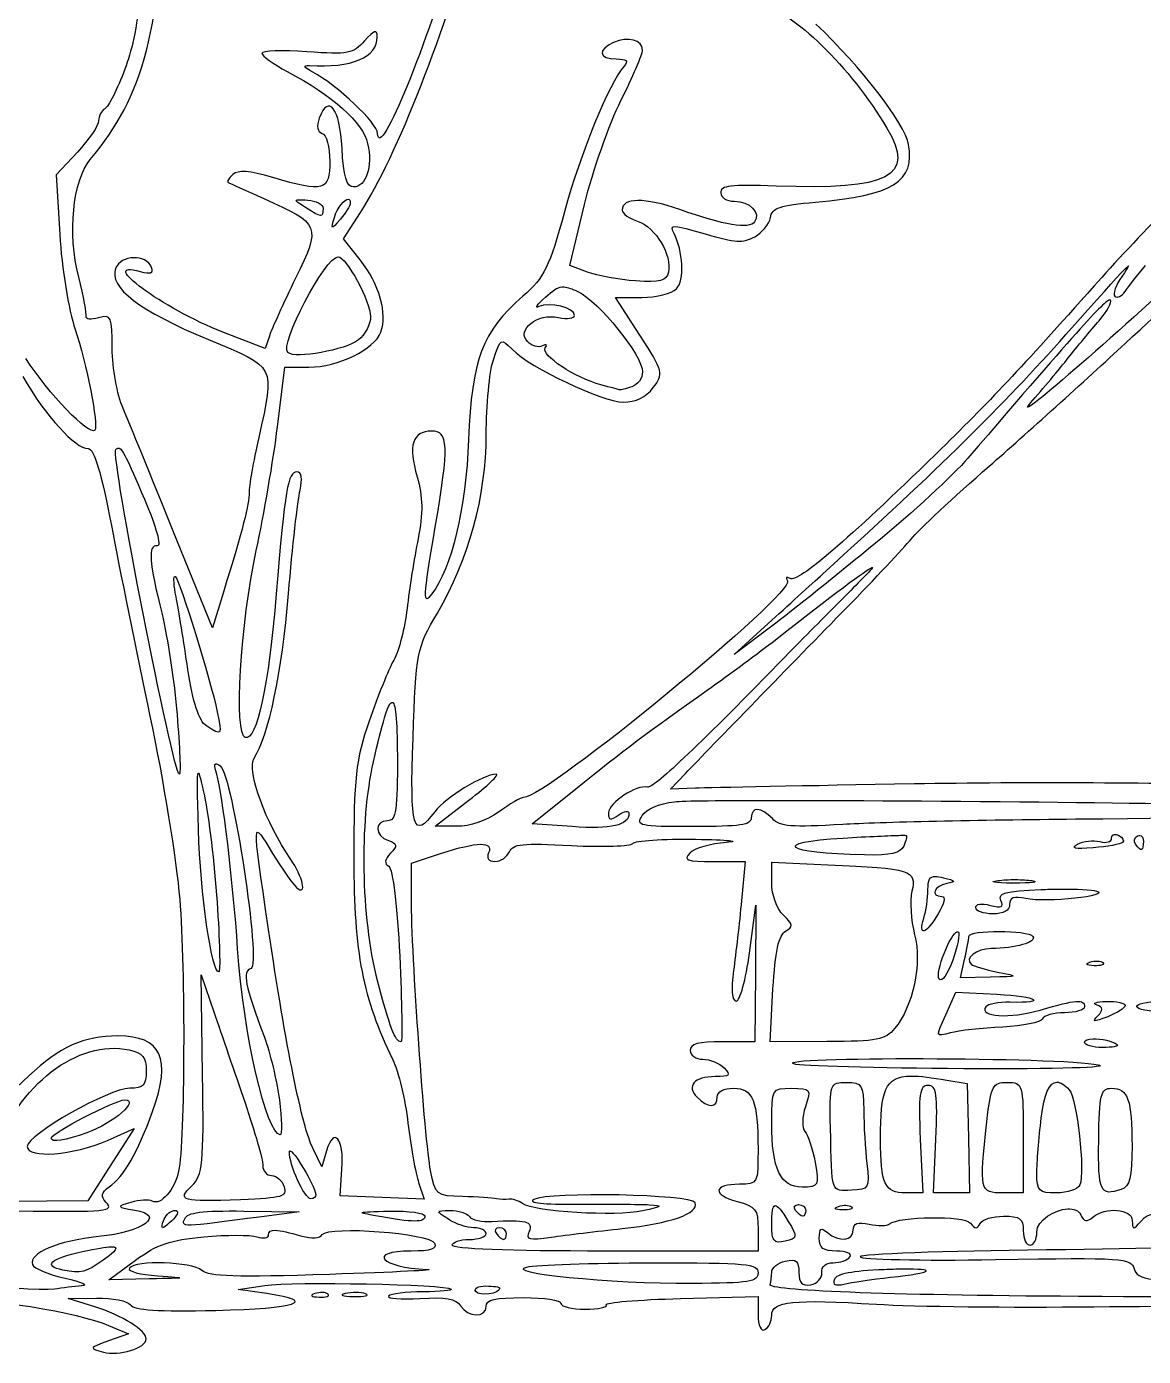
# Model space of a CAD drawing. Extents: x 26 to 243, y 4 to 296.
# Drawn here: x 66.2 to 111.6, y 50.8 to 104.9 of the extents above; entities that cross this region are included whole.
import ezdxf

# ---------------------------------------------------------------- set-up
doc = ezdxf.new("R2010")
doc.units = 0
doc.layers.add('Layer_1', color=7, linetype='CONTINUOUS')

msp = doc.modelspace()

# ---------------------------------------------------------------- linework, layer by layer
at = {"layer": 'Layer_1', "color": 7}
for points in [[(68.235491, 99.751223), (67.369532, 98.829593), (67.518359, 96.395426)], [(77.262191, 97.81315), (77.262191, 97.81315)], [(79.253182, 97.833546), (79.253182, 97.833546)], [(88.985437, 94.870763), (88.263346, 95.144166), (88.863619, 97.626841)], [(79.738251, 95.36851), (79.053092, 96.231715), (79.744866, 97.291149)], [(78.842526, 95.496393), (78.842526, 95.496393)], [(87.949704, 94.271594), (87.949704, 94.271594)], [(91.115885, 92.30155), (90.125352, 93.843299), (91.191952, 93.843299)], [(76.043454, 92.26958), (75.875885, 91.759703), (74.151685, 92.431085)], [(76.373632, 88.581398), (76.667981, 91.005642), (77.654105, 91.006193)], [(69.905674, 87.715989), (69.905674, 87.715989)], [(74.178693, 81.859878), (73.731659, 80.399709), (72.13589, 84.342553)], [(100.551036, 82.85868), (100.551036, 82.85868)], [(72.19046, 82.496532), (72.19046, 82.496532)], [(96.473699, 80.470264), (94.953447, 79.318225), (96.335342, 80.581059)], [(81.023133, 77.375192), (81.023133, 77.375192)], [(73.861744, 74.882044), (73.861744, 74.882044)], [(73.147922, 74.493988), (73.147922, 74.493988)], [(93.375869, 73.883243), (92.35116, 73.848515), (92.961353, 74.481861)], [(88.357603, 72.322201), (86.738133, 72.441815), (88.502022, 73.860642)], [(83.665658, 72.334328), (82.788125, 72.345352), (84.162855, 73.398723)], [(96.707966, 73.388803), (96.707966, 73.388803)], [(101.715203, 71.96832), (101.715203, 71.96832)], [(110.478423, 71.998636), (110.478423, 71.998636)], [(111.444704, 71.963358), (111.444704, 71.963358)], [(93.379174, 71.80957), (93.379174, 71.80957)], [(81.82019, 69.394696), (81.82019, 70.840534), (83.004203, 71.227486)], [(94.103472, 70.905025), (95.395519, 70.905025), (95.243938, 69.308705)], [(96.473699, 70.876362), (98.754627, 70.772733)], [(96.473699, 70.02253), (96.473699, 70.876362), (96.473699, 70.876362)], [(103.13348, 70.294279), (103.13348, 70.294279)], [(106.392266, 70.168052), (106.392266, 70.168052)], [(108.160563, 69.781648), (108.160563, 69.781648)], [(95.571358, 67.180465), (95.829879, 69.131216), (95.809483, 66.352538), (95.788536, 63.573862), (94.472235, 63.573862)], [(104.020386, 68.048078), (104.020386, 68.048078)], [(105.721988, 68.062409), (105.721988, 68.062409)], [(105.35598, 66.199302), (104.146062, 66.175048), (104.319146, 66.914228)], [(109.722158, 66.855246), (109.722158, 66.855246)], [(73.275802, 66.293559), (73.800008, 64.756218)], [(73.331476, 62.239922), (73.275802, 66.293559), (73.275802, 66.293559)], [(98.721003, 63.581581), (96.406451, 63.573862), (96.526062, 65.719745)], [(103.549097, 64.671885), (103.967469, 65.584145), (103.967469, 65.584145)], [(103.967469, 65.584145), (105.63269, 65.503117)], [(110.090921, 65.210971), (110.090921, 65.210971)], [(109.5375, 63.690169), (109.5375, 63.690169)], [(102.629671, 62.88815), (102.629671, 62.88815)], [(66.260486, 62.182594), (65.257827, 61.233402), (65.175694, 62.581123)], [(97.283984, 61.68154), (97.283984, 61.68154)], [(99.515303, 61.918011), (99.515303, 61.918011)], [(102.146255, 62.178736), (102.146255, 62.178736)], [(103.593194, 62.012821), (104.422773, 61.871159), (104.471281, 59.648109), (104.519786, 57.425056), (103.785568, 57.425056), (103.051901, 57.425056), (103.149465, 59.612278)], [(106.052716, 61.918011), (106.052716, 61.918011)], [(108.075676, 61.929588), (108.075676, 61.929588)], [(110.294318, 61.68154), (110.294318, 61.68154)], [(70.159784, 61.209148), (70.159784, 61.209148)], [(69.458086, 59.561565), (70.547286, 60.047188), (69.601402, 58.572687), (68.655517, 57.098186), (63.625676, 57.062358), (58.595839, 57.026527), (58.595839, 57.653811)], [(102.515568, 59.612278), (102.613133, 57.425056), (101.923562, 57.425056)], [(106.703701, 59.67181), (106.703701, 57.425056), (105.874123, 57.425056)], [(76.878547, 59.133273), (76.878547, 59.133273)], [(78.370687, 59.138785), (78.179964, 58.490004), (77.822778, 59.214853)], [(82.113989, 57.847288), (82.342191, 57.167638), (80.629565, 57.237643), (78.917492, 57.307648), (78.997968, 58.410629)], [(96.610399, 56.90967), (96.610399, 56.90967)], [(97.563452, 56.952664), (97.563452, 56.952664)], [(99.492153, 56.923451), (99.492153, 56.923451)], [(72.206445, 56.716193), (72.206445, 56.716193)], [(75.006618, 56.688634), (77.258333, 56.661072), (75.737531, 56.459328)], [(75.006618, 56.688634), (75.006618, 56.688634)], [(80.92171, 56.685326), (80.92171, 56.685326)], [(108.51224, 56.774621), (108.51224, 56.774621)], [(76.297014, 55.906457), (76.297014, 55.906457)], [(85.39813, 56.006779), (85.39813, 56.006779)], [(95.920828, 55.95772), (95.920828, 55.060894), (89.699812, 55.060894)], [(69.605813, 55.235629), (69.605813, 55.235629)], [(71.175674, 53.929801), (69.516515, 53.896177), (70.604064, 54.692131)], [(91.56623, 54.584644), (91.56623, 54.584644)], [(101.765916, 54.323369), (101.765916, 54.323369)], [(71.514118, 54.05272), (71.514118, 54.05217)], [(75.944786, 53.331733), (74.770147, 53.500403), (75.863758, 53.660256)], [(84.84526, 53.642064), (84.84526, 53.642064)], [(68.945455, 52.794847), (67.857909, 53.135498), (69.019318, 53.152587)], [(78.202564, 53.37638), (78.202564, 53.37638)], [(79.57509, 53.375277), (79.57509, 53.375277)], [(92.767878, 53.13109), (95.920828, 53.211015), (95.920828, 52.466874)], [(69.49998, 52.038029), (70.311919, 51.691867), (69.49998, 51.404683)]]:
    msp.add_lwpolyline(points, dxfattribs=at)
for points in [[(71.59625, 114.889801), (70.937543, 106.423318), (70.712869, 104.569925), (70.168603, 103.127417)], [(68.761901, 99.449158), (70.969894, 102.129146), (71.552012, 104.393229), (72.001394, 112.052144)], [(79.744866, 97.291149), (81.214705, 99.542929), (83.294849, 104.850096), (84.441769, 109.273469)], [(83.498092, 107.946692), (82.630456, 104.506022), (80.482832, 99.271121), (80.448768, 100.513554)], [(96.015088, 105.734114), (97.324006, 105.510211), (99.688091, 103.20958), (101.162335, 100.725773)], [(102.039318, 100.06707), (101.88912, 100.909356), (100.118283, 103.20695), (98.269558, 104.958003)], [(77.672847, 103.273489), (79.384892, 103.160581), (80.444662, 103.609785), (80.43168, 104.442618)], [(80.43168, 104.442618), (80.426854, 104.754569), (80.316301, 104.717886), (79.915743, 104.272291)], [(91.220617, 103.898567), (91.220617, 104.316013), (90.639601, 104.468943), (90.045977, 104.2078)], [(77.571975, 103.831319), (76.563116, 103.900582), (75.737531, 103.871851), (75.737531, 103.767378)], [(79.915743, 104.272291), (79.444263, 103.747784), (79.268808, 103.714823), (77.571975, 103.831319)], [(90.045977, 104.2078), (89.380356, 103.914997), (89.437839, 103.538623), (90.148503, 103.538623)], [(90.342531, 101.849148), (90.825582, 102.80572), (91.220617, 103.727929), (91.220617, 103.898567)], [(75.737531, 103.767378), (75.737531, 103.6629), (76.204109, 103.330862), (76.774367, 103.029853)], [(77.811201, 103.006149), (77.440784, 103.203721), (77.395028, 103.291803), (77.672847, 103.273489)], [(90.148503, 103.538623), (90.575026, 103.538623), (90.663056, 103.458012), (90.470411, 103.243173)], [(70.168603, 103.127417), (69.862449, 102.31594), (69.496869, 101.591437), (69.356661, 101.517317)], [(76.774367, 103.029853), (78.602518, 102.064853), (79.858737, 100.941834), (80.04142, 100.108963)], [(80.448768, 100.513554), (80.437395, 100.9289), (78.79435, 102.481788), (77.811201, 103.006149)], [(90.470411, 103.243173), (89.863605, 102.566478), (88.693219, 99.705481), (88.046168, 97.317057)], [(78.999072, 99.913831), (78.915562, 101.525075), (78.448007, 102.144657), (78.074684, 101.138634)], [(88.863619, 97.626841), (89.193847, 98.992497), (89.859451, 100.892578), (90.342531, 101.849148)], [(69.356661, 101.517317), (69.216425, 101.443196), (69.102001, 101.222885), (69.102001, 101.027839)], [(78.074684, 101.138634), (77.952792, 100.810127), (77.996917, 100.569516), (78.189336, 100.514657)], [(69.102001, 101.027839), (69.102001, 100.832795), (68.711911, 100.258281), (68.235491, 99.751223)], [(101.162335, 100.725773), (102.32876, 98.760556), (101.25401, 98.199021), (96.653395, 98.370429)], [(78.189336, 100.514657), (78.361605, 100.46555), (78.502425, 99.95525), (78.502425, 99.380807)], [(80.04142, 100.108963), (80.250688, 99.154783), (79.984405, 98.336254), (79.464298, 98.336254)], [(98.258534, 97.71779), (101.410812, 97.994018), (102.309433, 98.552422), (102.039318, 100.06707)], [(79.464298, 98.336254), (79.183825, 98.336254), (79.058874, 98.760141), (78.999072, 99.913831)], [(68.290612, 94.665712), (67.835585, 96.451826), (68.045197, 98.579242), (68.761901, 99.449158)], [(76.179604, 98.719348), (75.219935, 98.999022), (74.781788, 99.032248), (74.559033, 98.84172)], [(78.502425, 99.380807), (78.502425, 98.168871), (78.283429, 98.106229), (76.179604, 98.719348)], [(74.559033, 98.84172), (74.391026, 98.698097), (74.307929, 98.552287), (74.373825, 98.517605)], [(74.373825, 98.517605), (74.439724, 98.482922), (75.09186, 98.188469), (75.823521, 97.863312)], [(96.653395, 98.370429), (94.791378, 98.439805), (94.400576, 98.392925), (94.400576, 98.099783)], [(92.733151, 97.414071), (91.320092, 97.914995), (90.39159, 97.906359), (90.39159, 97.392023)], [(94.400576, 98.099783), (94.400576, 97.900001), (94.642014, 97.74902), (94.953447, 97.753621)], [(75.823521, 97.863312), (78.114683, 96.845116), (78.151812, 96.752686), (77.11171, 94.622718)], [(77.518508, 97.494549), (77.127286, 97.743102), (77.030902, 97.810212), (77.262191, 97.81315)], [(77.262191, 97.81315), (77.339289, 97.813997), (77.452793, 97.808262), (77.603945, 97.799372)], [(78.225715, 97.458168), (78.225715, 97.074961), (78.175096, 97.077388), (77.518508, 97.494549)], [(77.603945, 97.799372), (77.946112, 97.779249), (78.225715, 97.625582), (78.225715, 97.458168)], [(78.687634, 97.098225), (78.805597, 97.498562), (79.108895, 97.848295), (79.253182, 97.833546)], [(79.332006, 97.68582), (79.332006, 97.572939), (79.151249, 97.274074), (78.93072, 97.021607)], [(79.253182, 97.833546), (79.301275, 97.828635), (79.332006, 97.783395), (79.332006, 97.68582)], [(90.39159, 97.392023), (90.39159, 97.25466), (90.682849, 97.047659), (91.039267, 96.931759)], [(95.78027, 96.913567), (95.557794, 96.605665), (94.54386, 96.772165), (92.733151, 97.414071)], [(94.953447, 97.753621), (95.568437, 97.76268), (96.044345, 97.279005), (95.78027, 96.913567)], [(96.419128, 97.090509), (96.489119, 97.487293), (96.787648, 97.588899), (98.258534, 97.71779)], [(112.446813, 97.36832), (111.626224, 96.53514), (110.340476, 95.161649), (109.589313, 94.316242)], [(78.93072, 97.021607), (78.543878, 96.578747), (78.535318, 96.58134), (78.687634, 97.098225)], [(88.046168, 97.317057), (87.44351, 95.092471), (87.22498, 94.648016), (86.358897, 93.888497)], [(91.039267, 96.931759), (91.74835, 96.701175), (92.435375, 95.551672), (92.273436, 94.866905)], [(92.491718, 96.472044), (92.316571, 96.813973), (92.449585, 96.808848), (93.762822, 96.426293)], [(95.783025, 96.308332), (96.087176, 96.478256), (96.373182, 96.830037), (96.419128, 97.090509)], [(67.518359, 96.395426), (67.600091, 95.056722), (67.882697, 93.322805), (68.146744, 92.54243)], [(92.600309, 94.194973), (92.934911, 94.539787), (92.878588, 95.716806), (92.491718, 96.472044)], [(93.762822, 96.426293), (94.994722, 96.067433), (95.318628, 96.04886), (95.783025, 96.308332)], [(74.151685, 92.431085), (71.721187, 93.376769), (68.980149, 95.390636), (70.793681, 94.898325)], [(71.255599, 95.059829), (71.042042, 95.613939), (70.000145, 95.583843), (69.789918, 95.017386)], [(76.795314, 91.597648), (76.431896, 91.90986), (78.312682, 95.491624), (78.842526, 95.496393)], [(78.842526, 95.496393), (79.171653, 95.499357), (80.161034, 93.67234), (80.161034, 93.061676)], [(80.577752, 92.42833), (80.858027, 93.183577), (80.512979, 94.39208), (79.738251, 95.36851)], [(113.805561, 95.446784), (110.451434, 92.288475), (106.089326, 88.509246), (106.999154, 89.549884)], [(108.43562, 92.331316), (111.116759, 95.346068), (111.279841, 95.515404), (110.719856, 94.709259)], [(110.851047, 91.97137), (112.44775, 93.453612), (114.160534, 95.040023), (114.657186, 95.496393)], [(68.593231, 93.056715), (68.625091, 93.164064), (68.488704, 93.888201), (68.290612, 94.665712)], [(69.789918, 95.017386), (69.50476, 94.248884), (70.748528, 93.297343), (73.56519, 92.12957)], [(70.793681, 94.898325), (71.216901, 94.783441), (71.344838, 94.8283), (71.255599, 95.059829)], [(90.938945, 94.515781), (90.261302, 94.560536), (89.382411, 94.72042), (88.985437, 94.870763)], [(92.273436, 94.866905), (92.189026, 94.510027), (91.955453, 94.448655), (90.938945, 94.515781)], [(110.719856, 94.709259), (110.46357, 94.340304), (110.332904, 93.970991), (110.429367, 93.888497)], [(110.842778, 94.086386), (110.973785, 94.277713), (111.348243, 94.753426), (111.675113, 95.143615)], [(77.11171, 94.622718), (76.616523, 93.608662), (76.135656, 92.549849), (76.043454, 92.26958)], [(87.27116, 93.854873), (87.575303, 94.127903), (87.749295, 94.257926), (87.949704, 94.271594)], [(87.949704, 94.271594), (87.978336, 94.273544), (88.007746, 94.273214), (88.037899, 94.27049)], [(88.037899, 94.27049), (88.182633, 94.257424), (88.349977, 94.191096), (88.590769, 94.080871)], [(91.191952, 93.843299), (91.798589, 93.843299), (92.406394, 93.995138), (92.600309, 94.194973)], [(109.589313, 94.316242), (106.581533, 90.931037), (105.361658, 89.63505), (103.14616, 87.471249)], [(86.358897, 93.888497), (84.682412, 92.418269), (84.282322, 91.36258), (84.146319, 88.050025)], [(87.006577, 93.471229), (86.815145, 93.379904), (86.9343, 93.552455), (87.27116, 93.854873)], [(88.45572, 93.112939), (88.45572, 93.421981), (87.433438, 93.674852), (87.006577, 93.471229)], [(88.590769, 94.080871), (89.433654, 93.695048), (91.220617, 91.47482), (91.220617, 90.813268)], [(110.245813, 93.7303), (110.113422, 93.843539), (109.035616, 92.647811), (104.451988, 87.302026)], [(109.785548, 92.893554), (110.121816, 93.282569), (110.329125, 93.659042), (110.245813, 93.7303)], [(110.429367, 93.888497), (110.525803, 93.805998), (110.71177, 93.895047), (110.842778, 94.086386)], [(69.094835, 93.013718), (68.786875, 92.930121), (68.561368, 92.949366), (68.593231, 93.056715)], [(69.654869, 91.760807), (69.654869, 93.064072), (69.614181, 93.1547), (69.094835, 93.013718)], [(80.161034, 93.061676), (80.161034, 92.751497), (79.940537, 92.326504), (79.670453, 92.117443)], [(86.542451, 92.046887), (86.073257, 92.530424), (86.949023, 93.211624), (87.804185, 93.028052)], [(87.804185, 93.028052), (88.162466, 92.951135), (88.45572, 92.989162), (88.45572, 93.112939)], [(68.146744, 92.54243), (68.600614, 91.20096), (69.109096, 88.611023), (68.950967, 88.44635)], [(108.535941, 91.381571), (108.887082, 91.824126), (109.44928, 92.504539), (109.785548, 92.893554)], [(73.56519, 92.12957), (76.335145, 90.981159), (76.27344, 91.10096), (75.612955, 88.148693)], [(79.670453, 92.117443), (79.138774, 91.705917), (77.098587, 91.337121), (76.795314, 91.597648)], [(77.654105, 91.006193), (78.840454, 91.007321), (80.316894, 91.72532), (80.577752, 92.42833)], [(85.155594, 91.310465), (85.440469, 92.187956), (85.456488, 92.196809), (85.914619, 91.732144)], [(87.147688, 91.872152), (86.989361, 91.788459), (86.717005, 91.867015), (86.542451, 92.046887)], [(87.265095, 91.788919), (87.358652, 91.918394), (87.306015, 91.955845), (87.147688, 91.872152)], [(91.657729, 90.173307), (92.088456, 90.735556), (92.065478, 90.823967), (91.115885, 92.30155)], [(98.547369, 82.59575), (103.295729, 86.904231), (105.817472, 89.387383), (108.43562, 92.331316)], [(105.321255, 86.985629), (106.765892, 88.245644), (109.254346, 90.489128), (110.851047, 91.97137)], [(70.098048, 89.320578), (69.854462, 89.889696), (69.654869, 90.98802), (69.654869, 91.760807)], [(85.914619, 91.732144), (86.65703, 90.97915), (89.592664, 89.586815), (90.437891, 89.586815)], [(89.52563, 90.28796), (88.499922, 90.553302), (87.062149, 91.508057), (87.265095, 91.788919)], [(68.950967, 88.44635), (68.718218, 88.203952), (67.043283, 89.944605), (66.14418, 91.362831)], [(84.863452, 88.271614), (84.864298, 89.4502), (84.995574, 90.817614), (85.155594, 91.310465)], [(106.999154, 89.549884), (107.493099, 90.11489), (108.1848, 90.939018), (108.535941, 91.381571)], [(66.011888, 90.626956), (66.966646, 88.996124), (68.149002, 87.695043), (68.67591, 87.695043)], [(91.220617, 90.813268), (91.220617, 90.556584), (91.024041, 90.282016), (90.783503, 90.203073)], [(90.299534, 90.079601), (90.273965, 90.090777), (89.92557, 90.184494), (89.52563, 90.28796)], [(90.783503, 90.203073), (90.542965, 90.124121), (90.325217, 90.068425), (90.299534, 90.079601)], [(90.437891, 89.586815), (90.952777, 89.586815), (91.357303, 89.781156), (91.657729, 90.173307)], [(72.13589, 84.342553), (71.258433, 86.511327), (70.341634, 88.75146), (70.098048, 89.320578)], [(75.612955, 88.148693), (75.39237, 87.162808), (75.214886, 86.152205), (75.218838, 85.902492)], [(75.511533, 83.556519), (75.823417, 84.987205), (76.211608, 87.248257), (76.373632, 88.581398)], [(82.640952, 88.404456), (81.860918, 88.404456), (81.678695, 87.823002), (82.056111, 86.54135)], [(82.791433, 84.502404), (83.357034, 87.841279), (83.335162, 88.404456), (82.640952, 88.404456)], [(82.87687, 81.00825), (84.15861, 83.183619), (84.86063, 85.752739), (84.863452, 88.271614)], [(68.67591, 87.695043), (68.915997, 87.695043), (69.220436, 86.686361), (69.622348, 84.561386)], [(72.386142, 74.452648), (72.126893, 74.453495), (69.575779, 87.469454), (69.797634, 87.659215)], [(69.797634, 87.659215), (69.836247, 87.692243), (69.870216, 87.714971), (69.905674, 87.715989)], [(69.905674, 87.715989), (70.059336, 87.720392), (70.242591, 87.321937), (70.966211, 85.635151)], [(84.146319, 88.050025), (84.032132, 85.26921), (83.44686, 82.809322), (82.655283, 81.782707)], [(103.14616, 87.471249), (99.552004, 83.960978), (97.546154, 82.245891), (97.230517, 82.412746)], [(104.451988, 87.302026), (103.876452, 86.630805), (102.187827, 85.078408), (100.699866, 83.851969)], [(77.167382, 86.749158), (76.79403, 86.749158), (76.678358, 86.065514), (76.32623, 81.782707)], [(77.290854, 86.001159), (77.400751, 86.471102), (77.355003, 86.749158), (77.167382, 86.749158)], [(82.056111, 86.54135), (82.289086, 85.750252), (82.298723, 85.05646), (82.091939, 84.029462)], [(102.141844, 84.017335), (102.445967, 84.389975), (103.876613, 85.72562), (105.321255, 86.985629)], [(76.823976, 81.803654), (76.984758, 83.701031), (77.194701, 85.589925), (77.290854, 86.001159)], [(70.966211, 85.635151), (71.440317, 84.529986), (71.66457, 83.715216), (71.487109, 83.743381)], [(75.218838, 85.902492), (75.225978, 85.437779), (74.967702, 84.434343), (74.178693, 81.859878)], [(69.622348, 84.561386), (69.948287, 82.838055), (70.653061, 79.353028), (71.188351, 76.81681)], [(82.655283, 81.782707), (82.280856, 81.297105), (82.294439, 81.568475), (82.791433, 84.502404)], [(82.091939, 84.029462), (81.934798, 83.249083), (81.734144, 81.97218), (81.646008, 81.191805)], [(100.699866, 83.851969), (99.211878, 82.625533), (97.310064, 81.10376), (96.473699, 80.470264)], [(99.515303, 81.219367), (100.65582, 82.385568), (101.837721, 83.644697), (102.141844, 84.017335)], [(71.487109, 83.743381), (71.100069, 83.80479), (71.149187, 83.088668), (71.678382, 80.955334)], [(75.066703, 75.944235), (74.602137, 76.077063), (74.866032, 80.595729), (75.511533, 83.556519)], [(96.612052, 79.910231), (98.942302, 81.741235), (100.372836, 82.809974), (100.551036, 82.85868)], [(100.551036, 82.85868), (100.592159, 82.869912), (100.566615, 82.826944), (100.470008, 82.726388)], [(72.248339, 81.664747), (72.15998, 82.119963), (72.138286, 82.461695), (72.19046, 82.496532)], [(72.19046, 82.496532), (72.197911, 82.501499), (72.20697, 82.500249), (72.217469, 82.492121)], [(72.217469, 82.492121), (72.395946, 82.353812), (73.656565, 78.287605), (73.921826, 76.994302)], [(97.118619, 82.320694), (97.464256, 81.842364), (87.31138, 73.506211), (86.383151, 73.506211)], [(96.335342, 80.581059), (97.095677, 81.275481), (98.091157, 82.181815), (98.547369, 82.59575)], [(97.230517, 82.412746), (97.071541, 82.496772), (97.021309, 82.455384), (97.118619, 82.320694)], [(100.470008, 82.726388), (100.158886, 82.402541), (99.474449, 81.707916), (98.949205, 81.182985)], [(72.730651, 78.716848), (72.566454, 79.817763), (72.349315, 81.144496), (72.248339, 81.664747)], [(76.32623, 81.782707), (76.020131, 78.059745), (75.534794, 75.810403), (75.066703, 75.944235)], [(75.413416, 75.085442), (76.028717, 76.0688), (76.547145, 78.536511), (76.823976, 81.803654)], [(81.646008, 81.191805), (81.55787, 80.411429), (81.314744, 79.468293), (81.105815, 79.096085)], [(92.961353, 74.481861), (94.035491, 75.597644), (97.377865, 79.033739), (99.515303, 81.219367)], [(98.949205, 81.182985), (98.42399, 80.658052), (97.434713, 79.653792), (96.750409, 78.951115)], [(71.678382, 80.955334), (71.904217, 80.044896), (72.179739, 78.20893), (72.290229, 76.875789)], [(81.885784, 75.929904), (82.005503, 79.400182), (82.042508, 79.592195), (82.87687, 81.00825)], [(93.847158, 77.870182), (94.759557, 78.514244), (96.003779, 79.432285), (96.612052, 79.910231)], [(81.105815, 79.096085), (80.896858, 78.723876), (80.444061, 77.606307), (80.099298, 76.612859)], [(73.484715, 76.418831), (73.177431, 76.618806), (72.932016, 77.366686), (72.730651, 78.716848)], [(96.750409, 78.951115), (93.40585, 75.516739), (91.653718, 73.86691), (91.416849, 73.928994)], [(80.277891, 74.963073), (80.633477, 76.533569), (80.871464, 77.335046), (81.023133, 77.375192)], [(81.023133, 77.375192), (81.174802, 77.415336), (81.239947, 76.6943), (81.249684, 75.22049)], [(88.502022, 73.860642), (90.473457, 75.446395), (91.431336, 76.16486), (93.847158, 77.870182)], [(71.188351, 76.81681), (71.723671, 74.280589), (72.267739, 70.928438), (72.397166, 69.367687)], [(72.290229, 76.875789), (72.400775, 75.542647), (72.443744, 74.452437), (72.386142, 74.452648)], [(73.921826, 76.994302), (74.12449, 76.006307), (74.122565, 76.003753), (73.484715, 76.418831)], [(80.099298, 76.612859), (79.560366, 75.059889), (79.472996, 74.276034), (79.478076, 71.022985)], [(82.771036, 72.926331), (81.885423, 71.771368), (81.75743, 72.209244), (81.885784, 75.929904)], [(81.249684, 75.22049), (81.264275, 73.006706), (81.197357, 72.560326), (80.852258, 72.560326)], [(73.902536, 74.452095), (73.821044, 74.72676), (73.80458, 74.863716), (73.861744, 74.882044)], [(73.861744, 74.882044), (73.896042, 74.893051), (73.957002, 74.861414), (74.045851, 74.791092)], [(74.045851, 74.791092), (74.548941, 74.39293), (75.719683, 66.693166), (75.298213, 66.554835)], [(76.896186, 71.022985), (75.91933, 72.413209), (75.116885, 74.611525), (75.413416, 75.085442)], [(80.433884, 66.107247), (79.784321, 68.619965), (79.716466, 72.48342), (80.277891, 74.963073)], [(73.162253, 72.204791), (73.116262, 73.74998), (73.099049, 74.440092), (73.147922, 74.493988)], [(73.147922, 74.493988), (73.185937, 74.535907), (73.263754, 74.192708), (73.400378, 73.568497)], [(74.753061, 67.357404), (74.570827, 70.071132), (74.143071, 73.641322), (73.902536, 74.452095)], [(85.268593, 74.451545), (84.747018, 74.449852), (83.226938, 73.521439), (82.771036, 72.926331)], [(84.162855, 73.398723), (84.919041, 73.978176), (85.416506, 74.452107), (85.268593, 74.451545)], [(115.965772, 73.992384), (112.772373, 74.105724), (106.614115, 74.135538), (102.280201, 74.058528)], [(73.400378, 73.568497), (73.577811, 72.757856), (73.810512, 70.816035), (73.917418, 69.253034)], [(91.416849, 73.928994), (90.981437, 74.043099), (89.838169, 73.283899), (89.838169, 72.88058)], [(102.280201, 74.058528), (97.946312, 73.981515), (93.939323, 73.902547), (93.375869, 73.883243)], [(86.383151, 73.506211), (86.274608, 73.506211), (85.815763, 73.240465), (85.363953, 72.915308)], [(91.204079, 72.769235), (91.374259, 73.041168), (91.891206, 73.263119), (92.526996, 73.336437)], [(92.526996, 73.336437), (92.839938, 73.372522), (94.456504, 73.388087), (96.707966, 73.388803)], [(96.504565, 72.646316), (96.036217, 73.128964), (95.644671, 73.143264), (95.644671, 72.677733)], [(96.707966, 73.388803), (103.462351, 73.391058), (115.931879, 73.258459), (116.06885, 73.141306)], [(116.06885, 73.141306), (116.495853, 72.776102), (115.042414, 72.671519), (108.823675, 72.619305)], [(76.012034, 68.142885), (75.328746, 72.785511), (75.319639, 72.623403), (76.175195, 71.235755)], [(80.852258, 72.560326), (80.297212, 72.560326), (80.321517, 71.93951), (80.883675, 71.754999)], [(85.363953, 72.915308), (84.85251, 72.547234), (84.211899, 72.327724), (83.665658, 72.334328)], [(90.667747, 72.854675), (90.667747, 72.374231), (89.935084, 72.205375), (88.357603, 72.322201)], [(89.838169, 72.88058), (89.838169, 72.571197), (89.913974, 72.555988), (90.253233, 72.796797)], [(90.253233, 72.796797), (90.484571, 72.961014), (90.667747, 72.986589), (90.667747, 72.854675)], [(93.284367, 72.323302), (91.056985, 72.323302), (90.940455, 72.347911), (91.204079, 72.769235)], [(95.644671, 72.677733), (95.644671, 72.390137), (95.197693, 72.323302), (93.284367, 72.323302)], [(99.371988, 72.410395), (97.260232, 72.283028), (96.821924, 72.319232), (96.504565, 72.646316)], [(108.823675, 72.619305), (104.996573, 72.587171), (100.743221, 72.493101), (99.371988, 72.410395)], [(73.988524, 66.410969), (73.693996, 66.410969), (73.240005, 69.593033), (73.162253, 72.204791)], [(99.37695, 71.858078), (100.403406, 71.91967), (101.308998, 71.96149), (101.715203, 71.96832)], [(101.715203, 71.96832), (101.850605, 71.970577), (101.930801, 71.968876), (101.941201, 71.962808)], [(101.941201, 71.962808), (101.982801, 71.938396), (101.937843, 71.743262), (101.841983, 71.529552)], [(110.298176, 71.848705), (110.298176, 71.95858), (110.372689, 72.013952), (110.478423, 71.998636)], [(110.478423, 71.998636), (110.51367, 71.993528), (110.552535, 71.980379), (110.593076, 71.95895)], [(110.593076, 71.95895), (110.755241, 71.873219), (110.821476, 71.746199), (110.740252, 71.676728)], [(111.277688, 71.597903), (111.190199, 71.718979), (111.224001, 71.874117), (111.353202, 71.942414)], [(111.353202, 71.942414), (111.385502, 71.959486), (111.416623, 71.966011), (111.444704, 71.963358)], [(111.444704, 71.963358), (111.528945, 71.955428), (111.588573, 71.863954), (111.588573, 71.721926)], [(80.883675, 71.754999), (81.254995, 71.633136), (81.26973, 71.546584), (80.970769, 71.23851)], [(83.004203, 71.227486), (84.506638, 71.718243), (85.171695, 71.729004), (84.961016, 71.259456)], [(85.805478, 71.29253), (85.954181, 71.623975), (86.320294, 71.661945), (88.326186, 71.554909)], [(88.326186, 71.554909), (89.61676, 71.486047), (90.74067, 71.524604), (90.824293, 71.640346)], [(90.824293, 71.640346), (90.907943, 71.756089), (92.057584, 71.832289), (93.379174, 71.80957)], [(94.628781, 71.678381), (93.994345, 71.629089), (93.325798, 71.434891), (93.143256, 71.246779)], [(93.379174, 71.80957), (94.700793, 71.786851), (95.263245, 71.727672), (94.628781, 71.678381)], [(100.246214, 71.168508), (96.961263, 71.231881), (96.397386, 71.679262), (99.37695, 71.858078)], [(101.841983, 71.529552), (101.709085, 71.23334), (101.330229, 71.147595), (100.246214, 71.168508)], [(109.54687, 71.46065), (108.787043, 71.395397), (108.614402, 71.435309), (108.915731, 71.605622)], [(108.915731, 71.605622), (109.143848, 71.734538), (109.548075, 71.781728), (109.81421, 71.710902)], [(110.740252, 71.676728), (110.659029, 71.607253), (110.122039, 71.510047), (109.54687, 71.46065)], [(109.81421, 71.710902), (110.080318, 71.640075), (110.298176, 71.702209), (110.298176, 71.848705)], [(111.588573, 71.721926), (111.588573, 71.323185), (111.501264, 71.2885), (111.277688, 71.597903)], [(76.175195, 71.235755), (76.568049, 70.598588), (77.003743, 69.976313), (77.14313, 69.852756)], [(77.14313, 69.852756), (77.593447, 69.45357), (77.419454, 70.278302), (76.896186, 71.022985)], [(79.478076, 71.022985), (79.484116, 67.17031), (79.835979, 65.35668), (81.066129, 62.838541)], [(80.970769, 71.23851), (80.731614, 70.992034), (80.707467, 70.815504), (80.89856, 70.709343)], [(84.961016, 71.259456), (84.863141, 71.04131), (84.961863, 70.905025), (85.21678, 70.905025)], [(85.21678, 70.905025), (85.4449, 70.905025), (85.709805, 71.079283), (85.805478, 71.29253)], [(93.143256, 71.246779), (92.861796, 70.956703), (93.007632, 70.905025), (94.103472, 70.905025)], [(80.89856, 70.709343), (81.062362, 70.618341), (81.254086, 69.054164), (81.346147, 67.061954)], [(98.754627, 70.772733), (102.165, 70.61785), (102.376836, 70.550963), (102.176572, 69.694557)], [(96.946641, 68.721663), (96.684259, 68.969652), (96.473699, 69.548654), (96.473699, 70.02253)], [(102.82921, 69.759601), (102.83175, 70.161911), (102.883513, 70.301783), (103.13348, 70.294279)], [(103.593194, 70.010403), (103.079183, 69.919017), (102.913976, 69.485647), (103.393105, 69.485647)], [(103.13348, 70.294279), (103.216803, 70.291739), (103.322041, 70.272999), (103.454841, 70.241913)], [(103.454841, 70.241913), (103.960696, 70.123475), (103.98664, 70.080352), (103.593194, 70.010403)], [(106.289187, 70.026388), (105.528852, 70.028081), (105.25044, 70.07401), (105.670725, 70.128363)], [(105.795298, 69.320832), (105.661468, 69.619122), (105.950848, 69.697094), (107.427999, 69.761805)], [(105.670725, 70.128363), (105.880854, 70.155541), (106.141701, 70.168637), (106.392266, 70.168052)], [(107.053174, 70.125056), (107.393252, 70.068927), (107.04953, 70.024412), (106.289187, 70.026388)], [(106.392266, 70.168052), (106.642829, 70.167488), (106.883149, 70.15312), (107.053174, 70.125056)], [(107.427999, 69.761805), (107.674816, 69.772614), (107.922811, 69.77928), (108.160563, 69.781648)], [(108.160563, 69.781648), (108.873821, 69.78876), (109.491354, 69.759409), (109.679715, 69.702276)], [(72.397166, 69.367687), (72.633555, 66.517751), (72.60693, 59.523175), (72.355273, 58.317473)], [(73.917418, 69.253034), (74.024295, 67.690034), (74.056483, 66.410969), (73.988524, 66.410969)], [(82.599059, 58.340074), (82.362331, 59.511869), (81.820444, 67.20464), (81.82019, 69.394696)], [(95.243938, 69.308705), (95.160569, 68.430783), (95.01595, 67.153879), (94.922027, 66.471051)], [(102.176572, 69.694557), (102.084708, 69.301647), (102.133962, 68.506452), (102.285713, 67.92736)], [(102.658884, 68.599292), (102.750578, 68.891934), (102.826388, 69.414104), (102.82921, 69.759601)], [(103.393105, 69.485647), (103.554592, 69.485647), (103.491846, 69.180229), (103.247582, 68.776231)], [(105.363145, 69.119639), (105.825792, 68.99405), (105.92179, 69.038881), (105.795298, 69.320832)], [(106.815049, 69.394696), (106.320172, 69.500927), (106.150833, 69.44004), (106.150833, 69.156571)], [(109.679715, 69.702276), (110.322758, 69.507221), (107.635159, 69.218645), (106.815049, 69.394696)], [(97.032631, 68.070125), (97.356509, 68.241316), (97.342655, 68.347411), (96.946641, 68.721663)], [(103.247582, 68.776231), (102.741953, 67.939953), (102.42224, 67.844003), (102.658884, 68.599292)], [(104.768385, 69.02869), (104.768385, 69.179405), (105.007997, 69.216049), (105.363145, 69.119639)], [(105.459609, 68.776231), (105.079427, 68.776231), (104.768385, 68.889862), (104.768385, 69.02869)], [(106.150833, 69.156571), (106.150833, 68.908511), (105.910403, 68.776234), (105.459609, 68.776231)], [(77.822778, 59.214853), (77.370009, 60.134558), (76.715501, 63.363313), (76.012034, 68.142885)], [(96.526062, 65.719745), (96.6096, 67.213764), (96.763391, 67.927803), (97.032631, 68.070125)], [(102.285713, 67.92736), (102.594379, 66.7493), (102.224538, 65.012637), (101.47377, 64.113502)], [(103.283964, 66.124886), (103.101402, 66.377534), (103.752088, 68.004918), (104.020386, 68.048078)], [(104.068894, 68.034847), (104.136317, 67.977175), (104.030701, 67.463957), (103.834077, 66.894385)], [(104.020386, 68.048078), (104.038279, 68.050957), (104.054766, 68.046955), (104.068894, 68.034847)], [(104.319146, 66.914228), (104.414199, 67.320673), (104.491674, 67.746309), (104.491674, 67.860112)], [(104.491674, 67.860112), (104.491674, 67.996005), (105.094749, 68.063036), (105.721988, 68.062409)], [(107.098925, 67.857358), (107.264135, 67.62873), (106.368421, 67.365845), (105.406692, 67.360712)], [(105.721988, 68.062409), (106.349227, 68.061845), (107.000712, 67.993285), (107.098925, 67.857358)], [(76.486631, 59.790321), (75.927128, 59.790321), (74.985104, 63.901943), (74.753061, 67.357404)], [(81.346147, 67.061954), (81.43479, 65.143532), (81.460622, 63.573862), (81.403472, 63.573862)], [(95.031718, 65.229163), (95.186094, 65.229163), (95.429005, 66.107447), (95.571358, 67.180465)], [(105.406692, 67.360712), (104.801156, 67.357494), (104.302035, 66.968143), (104.588688, 66.722954)], [(75.298213, 66.554835), (74.935585, 66.435816), (75.042669, 65.885621), (75.842261, 63.753559)], [(103.834077, 66.894385), (103.635082, 66.31796), (103.390985, 65.976795), (103.283964, 66.124886)], [(104.588688, 66.722954), (104.672226, 66.651499), (105.151154, 66.509885), (105.653086, 66.408212)], [(109.583801, 66.666733), (109.261701, 66.678078), (109.196228, 66.734009), (109.416785, 66.809498)], [(109.416785, 66.809498), (109.516579, 66.843655), (109.626109, 66.858627), (109.722158, 66.855246)], [(109.946502, 66.790755), (110.038365, 66.712176), (109.875252, 66.65646), (109.583801, 66.666733)], [(109.722158, 66.855246), (109.81821, 66.851859), (109.90057, 66.830046), (109.946502, 66.790755)], [(81.403472, 63.573862), (81.160027, 63.573862), (80.940219, 64.148574), (80.433884, 66.107247)], [(94.922027, 66.471051), (94.814952, 65.69277), (94.855781, 65.229163), (95.031718, 65.229163)], [(105.653086, 66.408212), (106.552839, 66.225958), (106.548566, 66.223178), (105.35598, 66.199302)], [(105.63269, 65.503117), (107.286512, 65.422666), (107.745685, 65.138779), (106.159653, 65.177347)], [(105.184002, 64.993793), (104.886032, 64.581432), (106.164264, 64.505334), (107.392721, 64.862052)], [(106.159653, 65.177347), (105.703949, 65.188439), (105.264887, 65.105728), (105.184002, 64.993793)], [(107.392721, 64.862052), (108.872469, 65.291741), (109.191888, 65.314629), (109.191888, 64.992692)], [(109.191888, 64.992692), (109.191888, 64.86263), (108.829551, 64.756218), (108.386011, 64.756218)], [(109.687431, 65.06931), (109.491004, 65.136722), (109.672755, 65.200698), (110.090921, 65.210971)], [(109.736489, 64.629441), (109.966303, 64.866282), (109.953764, 64.977912), (109.687431, 65.06931)], [(110.090921, 65.210971), (110.509118, 65.221244), (110.84884, 65.149769), (110.84884, 65.052221)], [(110.84884, 65.052221), (110.847711, 64.954674), (110.527832, 64.747879), (110.137773, 64.59306)], [(112.310664, 64.789292), (110.810906, 64.864978), (111.079283, 65.229163), (112.634779, 65.229163)], [(73.800008, 64.756218), (74.088298, 63.91081), (74.652759, 62.261752), (75.054023, 61.09119)], [(103.742022, 63.931602), (103.136881, 63.76187), (103.135162, 63.769259), (103.549097, 64.671885)], [(107.479262, 64.498803), (107.424087, 64.357224), (106.698285, 64.210561), (105.866407, 64.172481)], [(108.386011, 64.756218), (107.942499, 64.756218), (107.534436, 64.64038), (107.479262, 64.498803)], [(110.137773, 64.59306), (109.54996, 64.359769), (109.481078, 64.366213), (109.736489, 64.629441)], [(101.47377, 64.113502), (101.082131, 63.644452), (100.790539, 63.588211), (98.721003, 63.581581)], [(105.866407, 64.172481), (105.034529, 64.134401), (104.078318, 64.025923), (103.742022, 63.931602)], [(64.81079, 58.962947), (65.841804, 61.834055), (68.245457, 63.691318), (70.346093, 63.240377)], [(69.884174, 63.810334), (68.495613, 63.810334), (67.514907, 63.370185), (66.260486, 62.182594)], [(71.295285, 60.743371), (72.078198, 62.894858), (71.656981, 63.810334), (69.884174, 63.810334)], [(75.842261, 63.753559), (76.073485, 63.137028), (76.346846, 61.992992), (76.450252, 61.211355)], [(94.472235, 63.573862), (93.486489, 63.573862), (93.155934, 63.485064), (93.155934, 63.219431)], [(109.191888, 63.560081), (109.191888, 63.642928), (109.338878, 63.684005), (109.5375, 63.690169)], [(109.929414, 63.336841), (109.523888, 63.336841), (109.191888, 63.437487), (109.191888, 63.560081)], [(109.5375, 63.690169), (109.868535, 63.700442), (110.343199, 63.61352), (110.519766, 63.462517)], [(110.519766, 63.462517), (110.600566, 63.393407), (110.33491, 63.336841), (109.929414, 63.336841)], [(70.346093, 63.240377), (70.89002, 63.123616), (71.037317, 62.9418), (71.037317, 62.387095)], [(81.066129, 62.838541), (81.293036, 62.374043), (81.570457, 61.214293), (81.682387, 60.261059)], [(93.155934, 63.219431), (93.155934, 63.024336), (93.389653, 62.864449), (93.675177, 62.864449)], [(93.675177, 62.864449), (93.960673, 62.864449), (94.349096, 62.705112), (94.538382, 62.510017)], [(97.372729, 62.670421), (96.906004, 62.825327), (99.613068, 62.895798), (102.629671, 62.88815)], [(102.629671, 62.88815), (105.646274, 62.880502), (108.972768, 62.794681), (109.745309, 62.639001)], [(71.037317, 62.387095), (71.037317, 61.799901), (70.926328, 61.682093), (70.371451, 61.682093)], [(72.886646, 57.712239), (73.334476, 58.135601), (73.38126, 58.618413), (73.331476, 62.239922)], [(94.538382, 62.510017), (94.829128, 62.210402), (94.772678, 62.155035), (94.174028, 62.155035)], [(104.284969, 62.476944), (100.749656, 62.494978), (97.639118, 62.582015), (97.372729, 62.670421)], [(109.745309, 62.639001), (110.330073, 62.521162), (108.169137, 62.457103), (104.284969, 62.476944)], [(70.371451, 61.682093), (69.53184, 61.682093), (66.19875, 59.793245), (66.19875, 59.317378)], [(94.174028, 62.155035), (93.314097, 62.155035), (92.989823, 61.783778), (93.442564, 61.317188)], [(94.262222, 61.327661), (94.262222, 61.543745), (94.51949, 61.682093), (94.920923, 61.682093)], [(94.920923, 61.682093), (95.715407, 61.682093), (95.911608, 61.192045), (95.91697, 59.196663)], [(96.473699, 60.278147), (96.473699, 61.672478), (96.479117, 61.68154), (97.283984, 61.68154)], [(97.283984, 61.68154), (98.062466, 61.68154), (98.084061, 61.652155), (97.842366, 60.931337)], [(98.862114, 60.08522), (98.824663, 61.890997), (98.834231, 61.917929), (99.515303, 61.918011)], [(99.515303, 61.918011), (100.154452, 61.918084), (100.20718, 61.833308), (100.214797, 60.794637)], [(100.90161, 59.632121), (100.906634, 61.5649), (101.048196, 62.171689), (102.146255, 62.178736)], [(102.146255, 62.178736), (102.512272, 62.180994), (102.984235, 62.116989), (103.593194, 62.012821)], [(102.833068, 61.800053), (102.487262, 61.800053), (102.434288, 61.436057), (102.515568, 59.612278)], [(103.149465, 59.612278), (103.231196, 61.43626), (103.178875, 61.800053), (102.833068, 61.800053)], [(105.225342, 60.321692), (105.388354, 61.797877), (105.450454, 61.918011), (106.052716, 61.918011)], [(106.052716, 61.918011), (106.690962, 61.918011), (106.703701, 61.873682), (106.703701, 59.67181)], [(107.434614, 60.464456), (107.555609, 61.454659), (107.761224, 61.935311), (108.075676, 61.929588)], [(108.075676, 61.929588), (108.218611, 61.927048), (108.384021, 61.823766), (108.573976, 61.622561)], [(109.770664, 59.553299), (109.794257, 61.436207), (109.854278, 61.68154), (110.294318, 61.68154)], [(110.294318, 61.68154), (110.965584, 61.68154), (111.127757, 61.223631), (111.127757, 59.32289)], [(67.166685, 59.64976), (67.166685, 59.852576), (69.770487, 61.209148), (70.159784, 61.209148)], [(70.159784, 61.209148), (70.79247, 61.209148), (69.710588, 60.268086), (68.626855, 59.875761)], [(76.450252, 61.211355), (76.55363, 60.429715), (76.570084, 59.790321), (76.486631, 59.790321)], [(93.442564, 61.317188), (93.874505, 60.872025), (94.262222, 60.87704), (94.262222, 61.327661)], [(108.573976, 61.622561), (108.891053, 61.286677), (109.228176, 58.253375), (109.003925, 57.753579)], [(69.531397, 57.672553), (70.129538, 58.097123), (70.682609, 59.059681), (71.295285, 60.743371)], [(75.054023, 61.09119), (75.455314, 59.920626), (75.780875, 58.776593), (75.77777, 58.548983)], [(97.842366, 60.931337), (97.704103, 60.518759), (97.695972, 60.066659), (97.824174, 59.92647)], [(100.214797, 60.794637), (100.219256, 60.176841), (100.278492, 59.198295), (100.346535, 58.619539)], [(78.997968, 58.410629), (79.088166, 59.646551), (78.664649, 60.138199), (78.370687, 59.138785)], [(81.682387, 60.261059), (81.794316, 59.307828), (81.988541, 58.221394), (82.113989, 57.847288)], [(97.714483, 57.661527), (96.820262, 57.661527), (96.473699, 58.392051), (96.473699, 60.278147)], [(99.715947, 57.532543), (98.875065, 57.494116), (98.918502, 57.364959), (98.862114, 60.08522)], [(105.874123, 57.425056), (104.932206, 57.425056), (104.914446, 57.506217), (105.225342, 60.321692)], [(107.256572, 58.218255), (107.256572, 58.65439), (107.336909, 59.665003), (107.434614, 60.464456)], [(66.19875, 59.317378), (66.19875, 58.808405), (68.085527, 58.950063), (69.458086, 59.561565)], [(68.626855, 59.875761), (67.742144, 59.555489), (67.166685, 59.466471), (67.166685, 59.64976)], [(97.824174, 59.92647), (97.95236, 59.786285), (98.137904, 59.219159), (98.236484, 58.666393)], [(101.923562, 57.425056), (101.065522, 57.425056), (100.896812, 57.789472), (100.90161, 59.632121)], [(110.69009, 57.568371), (109.823752, 57.284032), (109.744417, 57.456123), (109.770664, 59.553299)], [(77.728521, 57.189135), (77.472376, 57.189135), (76.833961, 58.599337), (76.864216, 59.097996)], [(76.864216, 59.097996), (76.865345, 59.117187), (76.870193, 59.128385), (76.878547, 59.133273)], [(76.878547, 59.133273), (77.003763, 59.206581), (77.884102, 57.75626), (77.929161, 57.366627)], [(95.91697, 59.196663), (95.920667, 57.802663), (95.906528, 57.775576), (95.160702, 57.777834)], [(111.127757, 59.32289), (111.127757, 58.072279), (111.02966, 57.679823), (110.69009, 57.568371)], [(75.77777, 58.548983), (75.774581, 58.321374), (75.936246, 58.135022), (76.13716, 58.135022)], [(98.236484, 58.666393), (98.407454, 57.707857), (98.383378, 57.661527), (97.714483, 57.661527)], [(100.346535, 58.619539), (100.465012, 57.611816), (100.437927, 57.565532), (99.715947, 57.532543)], [(72.355273, 58.317473), (72.195619, 57.552612), (71.628398, 56.904576), (71.279853, 57.088816)], [(76.13716, 58.135022), (76.338074, 58.135022), (76.565069, 57.930298), (76.641523, 57.680269)], [(83.903786, 57.277329), (82.833797, 57.306912), (82.802767, 57.331685), (82.599059, 58.340074)], [(108.056937, 57.425056), (107.333771, 57.425056), (107.256572, 57.501326), (107.256572, 58.218255)], [(69.409028, 57.039758), (69.169816, 57.28631), (69.198685, 57.436384), (69.531397, 57.672553)], [(74.870468, 57.148345), (72.489613, 57.051769), (72.258363, 57.117662), (72.886646, 57.712239)], [(76.641523, 57.680269), (76.767196, 57.269227), (76.597442, 57.21839), (74.870468, 57.148345)], [(77.929161, 57.366627), (77.940422, 57.26908), (77.850018, 57.189135), (77.728521, 57.189135)], [(93.356024, 57.02763), (93.223125, 57.366455), (87.431222, 57.482756), (86.796564, 57.159372)], [(95.160702, 57.777834), (94.097543, 57.781023), (94.038843, 57.35255), (95.065342, 57.081097)], [(109.003925, 57.753579), (108.922843, 57.572864), (108.496865, 57.425056), (108.056937, 57.425056)], [(65.784236, 56.697453), (69.47003, 56.650373), (69.759971, 56.678121), (69.409028, 57.039758)], [(70.412791, 57.040308), (69.816201, 56.867373), (69.821896, 56.855797), (70.567132, 56.729423)], [(71.279853, 57.088816), (71.143653, 57.1608), (70.753574, 57.139108), (70.412791, 57.040308)], [(85.275759, 57.190238), (85.123697, 57.2215), (84.506469, 57.260763), (83.903786, 57.277329)], [(85.78894, 57.169292), (85.658892, 57.149367), (85.427848, 57.158968), (85.275759, 57.190238)], [(86.341811, 56.989595), (86.167733, 57.108425), (85.918988, 57.18916), (85.78894, 57.169292)], [(91.220617, 56.694145), (90.132622, 56.458191), (86.826948, 56.658456), (86.341811, 56.989595)], [(86.796564, 57.159372), (86.531275, 57.024179), (87.179156, 56.954947), (88.594077, 56.966998)], [(88.594077, 56.966998), (89.810596, 56.977409), (91.116621, 56.967272), (91.496775, 56.944948)], [(90.391036, 55.974259), (92.363911, 56.181579), (93.525978, 56.594354), (93.356024, 57.02763)], [(91.496775, 56.944948), (92.082188, 56.910305), (92.040191, 56.871861), (91.220617, 56.694145)], [(95.065342, 57.081097), (95.824943, 56.880234), (95.920828, 56.754081), (95.920828, 55.95772)], [(96.473699, 56.14734), (96.473699, 56.639355), (96.508533, 56.891309), (96.610399, 56.90967)], [(96.610399, 56.90967), (96.712264, 56.928043), (96.88125, 56.712814), (97.149488, 56.269158)], [(97.441631, 56.716193), (97.347653, 56.846257), (97.402416, 56.952664), (97.563452, 56.952664)], [(97.563452, 56.952664), (97.724488, 56.952664), (97.856147, 56.846257), (97.856147, 56.716193)], [(99.353799, 56.734935), (99.031727, 56.74628), (98.966195, 56.802214), (99.18678, 56.8777)], [(99.18678, 56.8777), (99.28656, 56.911846), (99.396101, 56.926838), (99.492153, 56.923451)], [(99.717047, 56.858957), (99.808911, 56.780378), (99.645278, 56.724775), (99.353799, 56.734935)], [(99.492153, 56.923451), (99.588204, 56.920064), (99.671104, 56.898246), (99.717047, 56.858957)], [(108.51224, 56.774621), (108.755962, 56.787603), (108.961939, 56.717827), (109.045265, 56.532088)], [(109.533092, 56.440035), (110.042669, 56.875863), (111.126417, 56.782755), (111.136577, 56.302232)], [(70.567132, 56.729423), (71.850256, 56.511864), (70.929926, 55.833407), (69.102001, 55.649593)], [(71.703187, 56.006779), (71.650552, 56.006779), (71.679057, 56.166116), (71.766577, 56.361211)], [(72.143056, 56.361211), (71.953741, 56.166116), (71.755849, 56.006779), (71.703187, 56.006779)], [(71.766577, 56.361211), (71.854122, 56.556302), (72.052042, 56.716193), (72.206445, 56.716193)], [(72.206445, 56.716193), (72.368272, 56.716193), (72.34143, 56.565667), (72.143056, 56.361211)], [(75.737531, 56.459328), (72.424129, 56.020331), (72.443371, 56.021155), (72.603871, 56.37885)], [(72.603871, 56.37885), (72.719413, 56.636374), (73.289044, 56.709687), (75.006618, 56.688634)], [(80.437742, 56.479721), (79.53771, 56.641756), (79.571672, 56.656359), (80.92171, 56.685326)], [(82.373061, 56.479721), (82.373058, 56.2182), (81.890311, 56.2182), (80.437742, 56.479721)], [(80.92171, 56.685326), (81.729346, 56.702626), (82.373061, 56.611299), (82.373061, 56.479721)], [(83.324457, 56.354045), (82.799834, 56.693375), (82.801229, 56.701139), (83.393359, 56.708477)], [(84.361294, 56.006779), (84.08624, 56.006779), (83.619634, 56.163088), (83.324457, 56.354045)], [(83.393359, 56.708477), (83.726551, 56.712625), (84.080006, 56.604399), (84.17884, 56.467594)], [(84.17884, 56.467594), (84.277702, 56.330793), (84.689518, 56.24007), (85.093858, 56.266401)], [(85.093858, 56.266401), (86.456653, 56.355196), (86.789133, 56.265836), (86.606394, 55.858502)], [(97.149488, 56.269158), (97.53523, 55.631141), (97.52641, 55.576932), (97.018297, 55.463281)], [(97.734326, 56.479721), (97.66727, 56.479721), (97.535611, 56.58613), (97.441631, 56.716193)], [(97.856147, 56.716193), (97.856147, 56.58613), (97.801382, 56.479721), (97.734326, 56.479721)], [(99.791464, 55.914176), (99.791466, 56.195397), (99.961186, 56.258256), (100.441895, 56.155056)], [(101.265965, 56.164426), (101.639965, 56.484307), (104.297311, 56.512389), (104.555064, 56.199153)], [(104.950839, 56.184271), (105.027967, 56.346848), (105.453733, 56.479721), (105.897274, 56.479721)], [(105.897274, 56.479721), (106.573111, 56.479721), (106.703701, 56.383735), (106.703701, 55.888268)], [(107.256572, 55.836455), (107.256572, 56.316312), (107.976046, 56.746069), (108.51224, 56.774621)], [(109.045265, 56.532088), (109.171108, 56.251627), (109.287135, 56.229664), (109.533092, 56.440035)], [(111.136577, 56.302232), (111.144874, 55.91149), (111.165533, 55.911117), (111.506993, 56.295617)], [(111.506993, 56.295617), (111.799997, 56.625551), (112.137472, 56.675468), (113.286314, 56.559096)], [(73.375574, 55.641874), (74.301883, 55.726829), (75.274421, 55.725872), (75.536888, 55.63967)], [(75.536888, 55.63967), (75.799383, 55.553522), (76.014241, 55.591531), (76.014241, 55.724006)], [(76.014241, 55.724006), (76.014241, 55.852993), (76.0903, 55.914529), (76.297014, 55.906457)], [(76.297014, 55.906457), (76.503728, 55.898386), (76.84098, 55.820975), (77.361963, 55.67164)], [(77.361963, 55.67164), (77.760122, 55.557493), (78.089091, 55.580457), (78.197603, 55.730622)], [(78.197603, 55.730622), (78.46673, 56.103096), (82.581854, 55.789183), (82.764424, 55.382252)], [(84.17002, 55.533837), (84.550174, 55.533837), (84.861245, 55.640246), (84.861245, 55.770308)], [(84.861245, 55.770308), (84.861245, 55.90037), (84.636376, 56.006779), (84.361294, 56.006779)], [(85.39813, 56.006779), (85.237097, 56.006779), (85.182332, 55.900373), (85.276312, 55.770308)], [(85.276312, 55.770308), (85.370292, 55.640246), (85.501951, 55.533837), (85.569007, 55.533837)], [(85.690826, 55.770308), (85.690826, 55.900373), (85.559169, 56.006779), (85.39813, 56.006779)], [(85.569007, 55.533837), (85.636063, 55.533837), (85.690826, 55.640246), (85.690826, 55.770308)], [(86.606394, 55.858502), (86.458425, 55.528712), (86.58836, 55.495587), (87.513693, 55.629197)], [(87.513693, 55.629197), (88.107658, 55.714967), (89.40261, 55.870375), (90.391036, 55.974259)], [(97.018297, 55.463281), (96.555286, 55.359706), (96.473699, 55.462434), (96.473699, 56.14734)], [(98.409015, 55.581242), (98.409015, 55.985878), (98.48281, 56.038416), (98.740846, 55.817713)], [(98.740846, 55.817713), (99.213314, 55.413618), (99.791464, 55.466668), (99.791464, 55.914176)], [(100.441895, 56.155056), (100.799499, 56.078336), (101.170178, 56.082488), (101.265965, 56.164426)], [(104.555064, 56.199153), (104.755922, 55.954963), (104.840574, 55.951802), (104.950839, 56.184271)], [(106.703701, 55.888268), (106.703701, 55.563112), (106.82835, 55.297365), (106.980411, 55.297365)], [(106.980411, 55.297365), (107.132473, 55.297365), (107.256572, 55.539794), (107.256572, 55.836455)], [(69.102001, 55.649593), (67.465705, 55.485052), (66.237313, 54.966607), (66.409866, 54.513538)], [(68.444401, 55.043255), (69.015192, 55.166183), (69.396878, 55.232793), (69.605813, 55.235629)], [(69.605813, 55.235629), (69.954038, 55.240371), (69.822342, 55.068661), (69.28776, 54.688273)], [(70.604064, 54.692131), (71.48626, 55.337878), (72.009025, 55.516706), (73.375574, 55.641874)], [(82.764424, 55.382252), (82.871104, 55.144474), (82.622788, 55.060894), (81.811371, 55.060894)], [(83.478799, 55.297365), (83.478799, 55.427428), (83.789839, 55.533837), (84.17002, 55.533837)], [(89.699812, 55.060894), (85.736851, 55.060894), (83.478799, 55.146729), (83.478799, 55.297365)], [(99.116775, 55.060894), (98.572142, 55.060894), (98.409015, 55.180765), (98.409015, 55.581242)], [(115.434951, 55.355244), (115.32209, 55.258475), (111.818445, 55.146244), (107.649035, 55.106092)], [(67.6501, 54.289192), (66.807159, 54.45846), (67.124109, 54.758917), (68.444401, 55.043255)], [(69.28776, 54.688273), (68.592223, 54.193349), (68.381874, 54.142244), (67.6501, 54.289192)], [(73.303364, 54.271553), (72.882514, 54.631519), (70.60035, 54.703626), (70.355466, 54.364709)], [(81.811371, 55.060894), (79.987651, 55.060894), (80.568044, 54.396893), (82.465113, 54.312895)], [(96.473699, 54.205408), (96.473699, 54.385319), (96.722969, 54.588291), (97.027119, 54.656303)], [(97.027119, 54.656303), (97.47029, 54.755431), (97.579987, 54.663779), (97.579987, 54.193831)], [(98.976767, 54.587952), (99.255038, 54.587952), (99.55968, 54.694358), (99.65366, 54.824423)], [(99.65366, 54.824423), (99.750575, 54.958552), (99.518066, 55.060894), (99.116775, 55.060894)], [(107.649035, 55.106092), (103.479628, 55.06594), (100.068174, 54.941765), (100.068174, 54.829935)], [(100.068174, 54.829935), (100.068174, 54.718121), (102.543328, 54.666207), (105.56875, 54.714732)], [(105.56875, 54.714732), (110.839504, 54.799271), (111.07558, 54.783306), (111.21099, 54.340454)], [(67.305039, 53.51308), (66.267082, 53.339152), (59.85902, 54.203345), (59.387935, 54.580786)], [(66.409866, 54.513538), (66.468622, 54.359236), (67.066933, 54.108911), (67.739949, 53.95681)], [(70.355466, 54.364709), (70.265719, 54.240511), (70.779888, 54.102121), (71.514118, 54.05272)], [(78.506836, 54.114456), (74.645952, 53.987112), (73.598907, 54.018783), (73.303364, 54.271553)], [(82.465113, 54.312895), (82.946895, 54.291559), (81.165454, 54.20214), (78.506836, 54.114456)], [(93.223732, 53.742939), (89.901948, 53.721857), (85.496106, 54.162211), (86.520404, 54.412664)], [(86.520404, 54.412664), (86.900585, 54.505625), (89.171179, 54.582387), (91.56623, 54.584644)], [(91.56623, 54.584644), (95.531138, 54.587608), (95.922547, 54.550792), (95.919727, 54.173988)], [(95.919727, 54.173988), (95.918599, 53.809433), (95.597277, 53.758066), (93.223732, 53.742939)], [(96.404797, 53.701046), (96.442815, 53.798593), (96.473699, 54.025472), (96.473699, 54.205408)], [(97.579987, 54.193831), (97.579987, 53.760414), (97.705799, 53.629565), (98.063403, 53.692777)], [(98.063403, 53.692777), (98.329538, 53.739812), (98.530503, 53.960738), (98.509336, 54.183358)], [(98.509336, 54.183358), (98.48594, 54.42991), (98.668609, 54.587952), (98.976767, 54.587952)], [(101.048786, 54.304076), (99.750733, 54.255621), (99.105277, 54.131099), (99.020864, 53.912713)], [(101.765916, 54.323369), (101.558745, 54.320829), (101.31957, 54.314208), (101.048786, 54.304076)], [(101.305651, 53.994842), (103.099974, 54.187527), (103.216112, 54.342004), (101.765916, 54.323369)], [(111.21099, 54.340454), (111.351622, 53.880506), (111.801563, 53.821149), (115.450386, 53.780971)], [(68.410777, 53.643168), (68.106654, 53.622735), (67.609189, 53.564041), (67.305039, 53.51308)], [(67.739949, 53.95681), (68.413416, 53.804684), (68.714928, 53.663516), (68.410777, 53.643168)], [(71.514118, 54.05217), (72.751295, 53.968954), (72.730405, 53.961419), (71.175674, 53.929801)], [(75.863758, 53.660256), (77.012628, 53.828086), (83.213818, 53.711669), (83.440214, 53.518042)], [(84.439565, 53.416067), (84.349706, 53.540453), (84.532134, 53.642064), (84.84526, 53.642064)], [(85.414666, 53.548911), (85.414666, 53.324587), (84.587111, 53.211893), (84.439565, 53.416067)], [(84.84526, 53.642064), (85.158357, 53.642064), (85.414666, 53.600013), (85.414666, 53.548911)], [(108.955417, 53.215426), (101.002253, 53.269461), (96.307346, 53.45102), (96.404797, 53.701046)], [(99.020864, 53.912713), (98.936339, 53.694098), (99.060889, 53.632836), (99.413328, 53.719788)], [(99.413328, 53.719788), (99.697441, 53.789881), (100.549069, 53.913593), (101.305651, 53.994842)], [(61.982505, 53.25897), (64.806813, 53.130754), (68.244514, 52.572442), (69.49998, 52.038029)], [(69.019318, 53.152587), (69.6662, 53.161872), (70.278633, 53.038332), (70.401767, 52.873672)], [(73.871667, 52.650982), (77.16822, 52.72552), (78.081293, 53.025494), (75.944786, 53.331733)], [(77.897191, 53.330629), (77.676635, 53.255143), (77.742138, 53.199213), (78.06421, 53.187864)], [(78.202564, 53.37638), (78.106513, 53.379767), (77.996985, 53.364781), (77.897191, 53.330629)], [(78.06421, 53.187864), (78.35569, 53.177592), (78.519353, 53.233308), (78.427461, 53.311887)], [(78.427461, 53.311887), (78.38153, 53.351189), (78.298616, 53.372997), (78.202564, 53.37638)], [(79.129709, 53.332834), (78.860695, 53.272864), (79.013626, 53.219614), (79.46981, 53.214873)], [(79.57509, 53.375277), (79.424753, 53.37697), (79.264216, 53.362803), (79.129709, 53.332834)], [(79.46981, 53.214873), (79.926022, 53.210075), (80.146457, 53.259241), (79.959287, 53.324014)], [(79.959287, 53.324014), (79.865688, 53.356399), (79.725427, 53.373691), (79.57509, 53.375277)], [(80.895252, 53.228104), (80.824555, 53.13061), (81.395787, 53.08855), (82.164702, 53.134948)], [(82.297544, 53.405593), (81.596871, 53.405593), (80.965977, 53.325651), (80.895252, 53.228104)], [(82.164702, 53.134948), (83.233506, 53.199413), (83.621132, 53.12995), (83.811181, 52.839498)], [(83.440214, 53.518042), (83.512491, 53.456201), (82.998217, 53.405593), (82.297544, 53.405593)], [(84.861798, 52.81414), (84.861798, 53.086445), (85.215216, 53.169122), (86.3826, 53.169122)], [(86.3826, 53.169122), (87.218966, 53.169122), (87.902852, 53.062713), (87.902852, 52.932651)], [(89.742809, 52.873672), (89.672394, 52.971219), (91.033679, 53.087012), (92.767878, 53.13109)], [(96.474249, 52.446481), (96.474249, 53.020552), (97.335106, 53.111904), (100.738452, 52.899027)], [(115.904589, 53.47174), (115.798473, 53.235329), (114.27714, 53.179293), (108.955417, 53.215426)], [(71.037317, 51.485161), (71.037317, 51.831363), (70.052359, 52.448078), (68.945455, 52.794847)], [(70.401767, 52.873672), (70.563452, 52.6574), (71.496089, 52.597303), (73.871667, 52.650982)], [(83.811181, 52.839498), (84.124842, 52.360112), (84.861798, 52.342262), (84.861798, 52.81414)], [(87.902852, 52.932651), (87.902852, 52.802589), (88.345583, 52.69618), (88.886769, 52.69618)], [(88.886769, 52.69618), (89.427987, 52.69618), (89.813251, 52.776125), (89.742809, 52.873672)], [(95.920828, 52.466874), (95.920828, 52.030835), (96.035571, 51.782652), (96.197539, 51.868255)], [(100.738452, 52.899027), (102.244161, 52.804756), (106.223889, 52.759728), (109.582701, 52.798155)], [(109.582701, 52.798155), (112.941509, 52.836608), (116.032122, 52.815907), (116.450291, 52.752404)], [(96.197539, 51.868255), (96.3496, 51.948635), (96.474249, 52.208796), (96.474249, 52.446481)], [(69.49998, 51.404683), (68.717067, 51.127555), (68.709337, 51.110991), (69.298786, 50.947726)], [(69.298786, 50.947726), (69.911798, 50.777958), (71.037317, 51.125715), (71.037317, 51.485161)]]:
    msp.add_open_spline(points, degree=3, dxfattribs=at)

doc.saveas('drawing.dxf')
